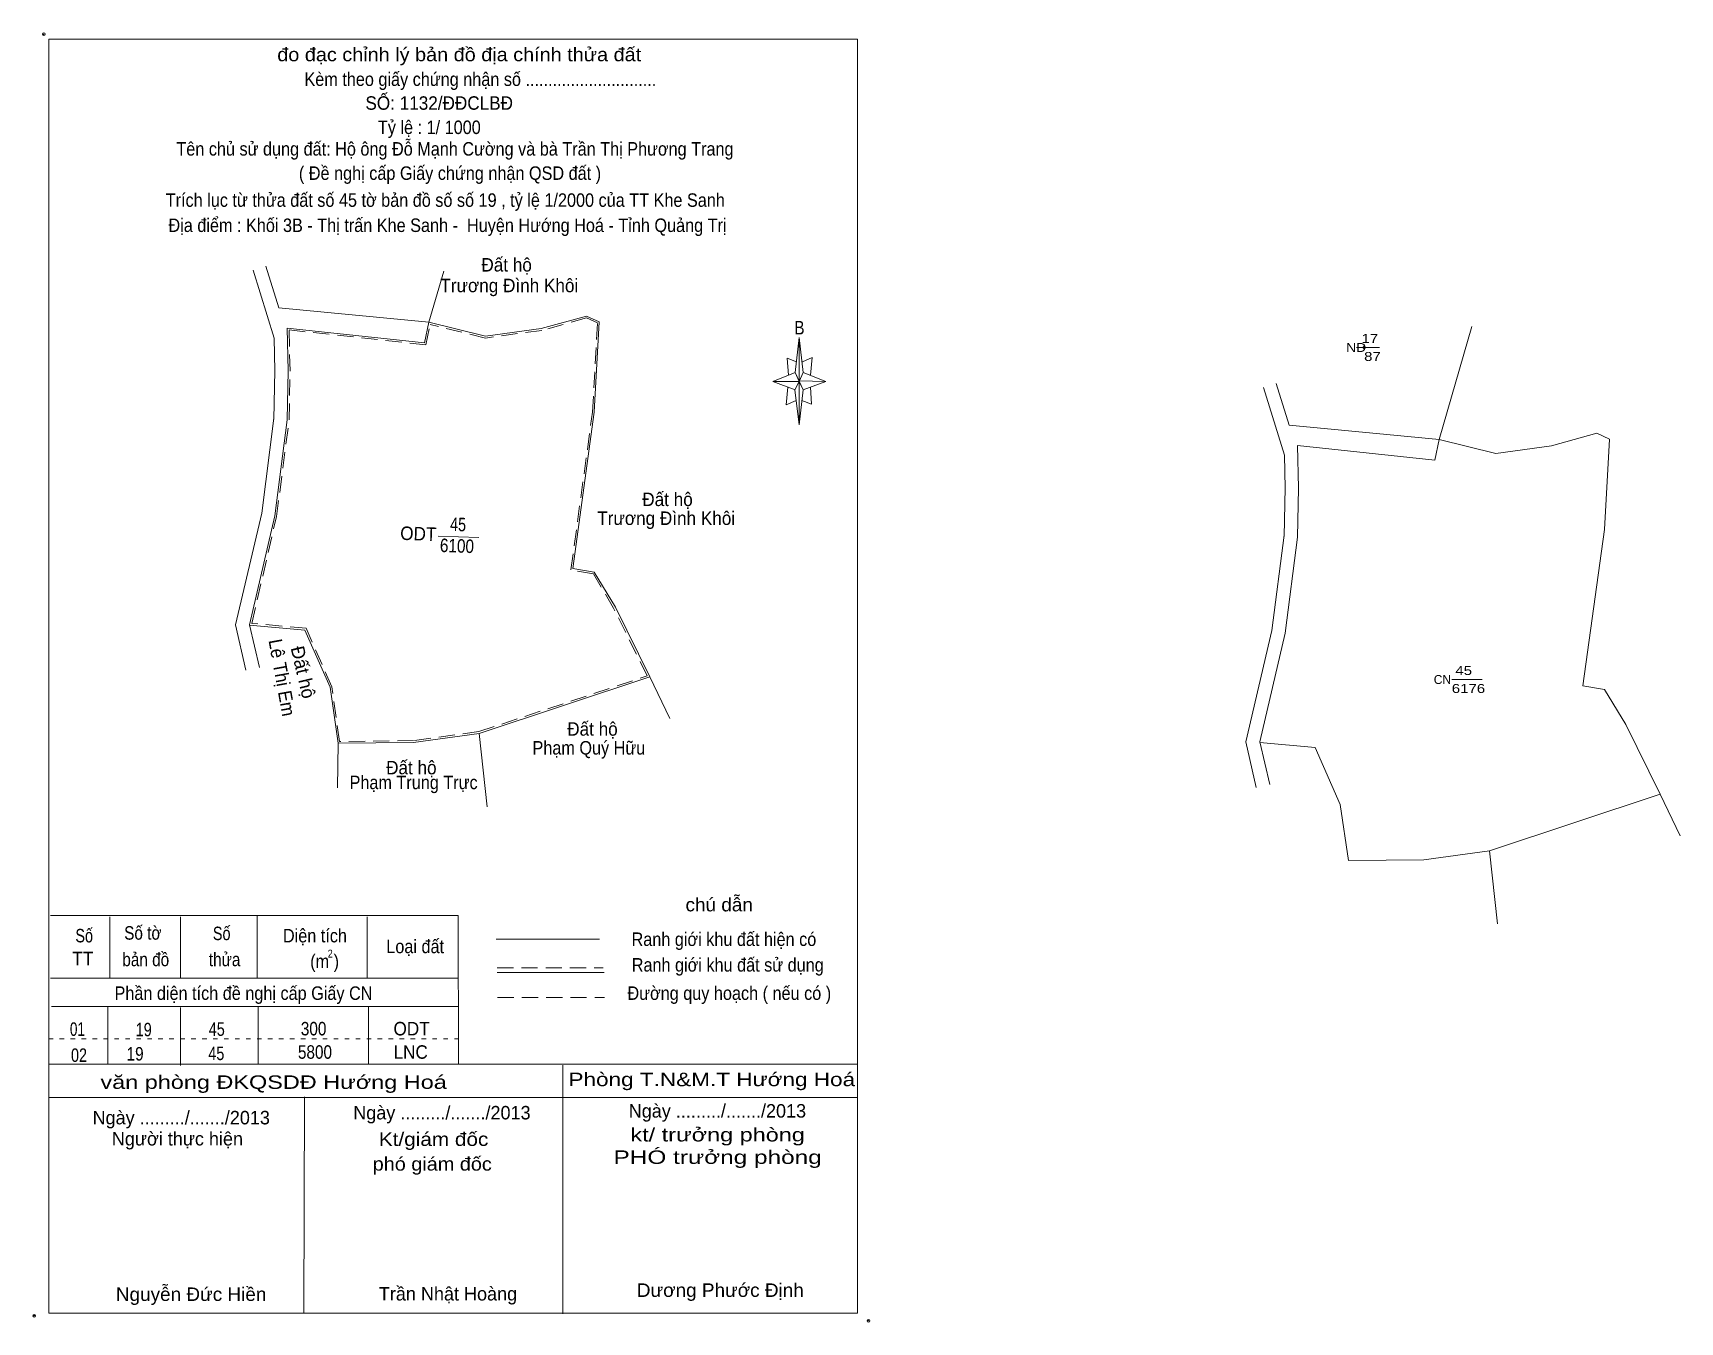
# Model space of a CAD drawing. Header units: metres. Extents: x -240 to 370456, y 199 to 1841730.
# Drawn here: x 364003.47 to 364040.12, y 1841701.26 to 1841729.95 of the extents above.
import ezdxf
from ezdxf.enums import TextEntityAlignment as Align

# ---------------------------------------------------------------- set-up
doc = ezdxf.new("R2010")
doc.units = ezdxf.units.M
doc.header["$LTSCALE"] = 0.12
doc.header["$PDMODE"] = 32
doc.header["$PDSIZE"] = 0.06
doc.linetypes.add('DOTTED', pattern=[1.5, 0.3, -1.2])
doc.linetypes.add('MEDIUM_DASHED', pattern=[4.5, 3, -1.5])
for name, color, linetype, lineweight in [('1', 7, 'DOTTED', 13), ('11', 7, 'Continuous', 13), ('13', 7, 'Continuous', 13), ('20', 7, 'Continuous', 13), ('34', 7, 'Continuous', 13), ('35', 7, 'Continuous', 13), ('5', 7, 'Continuous', 13)]:
    doc.layers.add(name, color=color, linetype=linetype, lineweight=lineweight)
doc.layers.add('3', color=7, linetype='Continuous')

msp = doc.modelspace()

# ---------------------------------------------------------------- hatches: boundary and pattern name
at = {"layer": '11'}
msp.add_hatch(color=256, dxfattribs=at).paths.add_polyline_path([(364033.096, 1841722.953, 1), (364033.081, 1841722.953, 1)])

# ---------------------------------------------------------------- linework, layer by layer
at = {"layer": '1', "linetype": 'Continuous'}
for p, q in [((364012.93, 1841710.31), (364012.94, 1841707)), ((364003.86, 1841708.91), (364012.93, 1841708.91)), ((364003.88, 1841708.28), (364012.93, 1841708.28)), ((364015.26, 1841706.98), (364015.26, 1841701.44)), ((364003.82, 1841706.26), (364021.82, 1841706.26)), ((364009.51, 1841706.27), (364009.5, 1841701.46))]:
    msp.add_line(p, q, dxfattribs=at)
at = {"layer": '1'}
msp.add_line((364003.82, 1841707.56), (364012.94, 1841707.56), dxfattribs=at)
at = {"layer": '11'}
for p, q in [((364033.09, 1841723.02), (364033.09, 1841722.98)), ((364033.06, 1841722.95), (364033.03, 1841722.95)), ((364033.09, 1841722.92), (364033.09, 1841722.89)), ((364033.15, 1841722.95), (364033.12, 1841722.95))]:
    msp.add_line(p, q, dxfattribs=at)
msp.add_lwpolyline([(364033.09, 1841722.98), (364033.06, 1841722.95), (364033.09, 1841722.92), (364033.12, 1841722.95)], close=True, dxfattribs=at)
msp.add_circle((364033.089, 1841722.953), 0.0075, dxfattribs=at)
at = {"layer": '13'}
for p, q in [((364033.09, 1841722.95), (364033.43, 1841722.95)), ((364035.04, 1841715.56), (364035.72, 1841715.56))]:
    msp.add_line(p, q, dxfattribs=at)
at = {"layer": '20'}
msp.add_line((364012.49, 1841718.75), (364013.39, 1841718.72), dxfattribs=at)
at = {"layer": '34'}
for p, q in [((364012.61, 1841724.65), (364012.28, 1841723.51)), ((364035.49, 1841723.42), (364034.76, 1841720.9)), ((364007.98, 1841716.78), (364008.21, 1841715.77)), ((364008.29, 1841716.78), (364008.51, 1841715.83)), ((364017.2, 1841715.62), (364017.64, 1841714.69)), ((364013.58, 1841712.73), (364013.4, 1841714.36)), ((364030.46, 1841714.17), (364030.69, 1841713.16)), ((364030.77, 1841714.17), (364030.99, 1841713.22)), ((364039.68, 1841713.01), (364040.12, 1841712.08)), ((364036.06, 1841710.12), (364035.88, 1841711.75))]:
    msp.add_line(p, q, dxfattribs=at)
at = {"layer": '35'}
for p, q in [((364008.84, 1841723.16), (364008.37, 1841724.67)), ((364008.85, 1841722.43), (364008.84, 1841723.16)), ((364008.83, 1841721.35), (364008.85, 1841722.44)), ((364031.32, 1841720.55), (364030.85, 1841722.06)), ((364008.56, 1841719.26), (364008.83, 1841721.38)), ((364031.33, 1841719.82), (364031.32, 1841720.55)), ((364031.31, 1841718.74), (364031.33, 1841719.83)), ((364007.98, 1841716.78), (364008.56, 1841719.26)), ((364031.04, 1841716.65), (364031.31, 1841718.77)), ((364030.46, 1841714.17), (364031.04, 1841716.65)), ((364013.4, 1841714.36), (364017.2, 1841715.62)), ((364010.26, 1841714.14), (364010.25, 1841713.15)), ((364035.88, 1841711.75), (364039.68, 1841713.01))]:
    msp.add_line(p, q, dxfattribs=at)
at = {"layer": '35', "linetype": 'MEDIUM_DASHED'}
msp.add_line((364013.39, 1841714.4), (364017.14, 1841715.64), dxfattribs=at)
at = {"layer": '35'}
for points in [[(364012.28, 1841723.51), (364008.94, 1841723.83), (364008.65, 1841724.76)], [(364008.29, 1841716.78), (364008.85, 1841719.2), (364009.13, 1841721.34), (364009.15, 1841722.43), (364009.13, 1841723.38), (364012.18, 1841723.05), (364012.28, 1841723.51)], [(364017.2, 1841715.62), (364016.43, 1841717.17), (364015.96, 1841717.95), (364015.48, 1841718.03), (364015.96, 1841721.51), (364016.07, 1841723.52), (364015.79, 1841723.65), (364014.78, 1841723.37), (364013.54, 1841723.2), (364012.28, 1841723.51)], [(364034.76, 1841720.9), (364031.42, 1841721.22), (364031.13, 1841722.15)], [(364030.77, 1841714.17), (364031.33, 1841716.59), (364031.61, 1841718.73), (364031.63, 1841719.82), (364031.61, 1841720.77), (364034.66, 1841720.44), (364034.76, 1841720.9)], [(364039.68, 1841713.01), (364038.91, 1841714.56), (364038.44, 1841715.34), (364037.96, 1841715.42), (364038.44, 1841718.9), (364038.55, 1841720.91), (364038.27, 1841721.04), (364037.26, 1841720.76), (364036.02, 1841720.59), (364034.76, 1841720.9)], [(364013.4, 1841714.36), (364011.94, 1841714.16), (364010.26, 1841714.14), (364010.08, 1841715.39), (364009.52, 1841716.66), (364008.29, 1841716.77)], [(364035.88, 1841711.75), (364034.42, 1841711.55), (364032.74, 1841711.53), (364032.56, 1841712.78), (364032, 1841714.05), (364030.77, 1841714.16)]]:
    msp.add_lwpolyline(points, dxfattribs=at)
at = {"layer": '35', "linetype": 'MEDIUM_DASHED'}
for points in [[(364009.17, 1841721.34), (364009.19, 1841722.43), (364009.17, 1841723.34), (364012.21, 1841723.01), (364012.31, 1841723.46)], [(364017.14, 1841715.64), (364016.39, 1841717.15), (364015.94, 1841717.91), (364015.44, 1841718), (364015.92, 1841721.51), (364016.03, 1841723.5), (364015.79, 1841723.61), (364014.79, 1841723.33), (364013.54, 1841723.16), (364012.31, 1841723.46)], [(364013.39, 1841714.4), (364011.94, 1841714.2), (364010.29, 1841714.18), (364010.12, 1841715.4), (364009.55, 1841716.7), (364008.34, 1841716.81), (364008.89, 1841719.19), (364009.17, 1841721.33)]]:
    msp.add_lwpolyline(points, dxfattribs=at)
at = {"layer": '5'}
for p, q in [((364020.43, 1841722.39), (364020.52, 1841723.17)), ((364020.61, 1841722.39), (364021.11, 1841722.19)), ((364020.43, 1841722.01), (364019.93, 1841722.19)), ((364020.61, 1841722.01), (364020.52, 1841721.23)), ((364020.77, 1841722.07), (364020.79, 1841721.69)), ((364020.79, 1841721.69), (364020.58, 1841721.77)), ((364003.86, 1841710.31), (364012.93, 1841710.31)), ((364005.18, 1841710.28), (364005.18, 1841708.91)), ((364006.75, 1841710.28), (364006.75, 1841708.91)), ((364008.46, 1841710.31), (364008.46, 1841708.91)), ((364010.91, 1841710.28), (364010.91, 1841708.91)), ((364013.78, 1841709.78), (364016.08, 1841709.78)), ((364013.8, 1841709.04), (364016.18, 1841709.04)), ((364005.14, 1841708.28), (364005.14, 1841706.99)), ((364006.75, 1841708.26), (364006.75, 1841706.97)), ((364008.48, 1841708.28), (364008.48, 1841706.99)), ((364010.94, 1841708.28), (364010.94, 1841706.99)), ((364003.82, 1841707), (364021.82, 1841707))]:
    msp.add_line(p, q, dxfattribs=at)
at = {"layer": '5', "linetype": 'MEDIUM_DASHED'}
for p, q in [((364013.8, 1841709.14), (364016.16, 1841709.14)), ((364013.81, 1841708.48), (364016.19, 1841708.48))]:
    msp.add_line(p, q, dxfattribs=at)
at = {"layer": '5'}
for points in [[(364003.82, 1841729.81), (364021.82, 1841729.81), (364021.82, 1841701.46), (364003.82, 1841701.46)], [(364020.52, 1841723.17), (364020.61, 1841722.39), (364020.52, 1841722.19)], [(364020.52, 1841722.19), (364019.93, 1841722.19), (364020.43, 1841722.39), (364020.61, 1841722.01), (364021.11, 1841722.19), (364020.52, 1841722.21)], [(364020.52, 1841722.19), (364020.52, 1841721.23), (364020.42, 1841722.01)]]:
    msp.add_lwpolyline(points, close=True, dxfattribs=at)
for points in [[(364020.46, 1841722.63), (364020.25, 1841722.71), (364020.28, 1841722.33)], [(364020.59, 1841722.63), (364020.81, 1841722.73), (364020.77, 1841722.33)], [(364020.52, 1841722.19), (364020.43, 1841722.39), (364019.93, 1841722.19)], [(364020.27, 1841722.07), (364020.23, 1841721.67), (364020.45, 1841721.77)], [(364020.52, 1841722.19), (364020.61, 1841722.01), (364021.11, 1841722.19)]]:
    msp.add_lwpolyline(points, dxfattribs=at)
for p in [(364003.71, 1841729.92), (364003.5, 1841701.4), (364022.06, 1841701.29)]:
    msp.add_point(p, dxfattribs=at)

# ---------------------------------------------------------------- texts
at = {"layer": '1'}
for s, height, width, p in [('2', 0.177, 0.85, (364010.085, 1841709.37)), ('Phần diện tích đề nghị cấp Giấy CN', 0.3, 0.9, (364008.155, 1841708.43)), ('19', 0.3, 0.8, (364005.935, 1841707.62)), ('45 ', 0.3, 0.8, (364007.605, 1841707.63)), ('300', 0.3, 0.85, (364009.715, 1841707.64)), ('ODT', 0.3, 0.95, (364011.895, 1841707.64)), ('19   ', 0.3, 0.85, (364005.885, 1841707.08)), ('45', 0.3, 0.8, (364007.55, 1841707.09)), ('5800', 0.3, 0.85, (364009.745, 1841707.12)), ('LNC', 0.3, 0.95, (364011.875, 1841707.12)), ('văn phòng ĐKQSDĐ Hướng Hoá', 0.3, 1.3, (364008.825, 1841706.45)), ('Phòng T.N&M.T Hướng Hoá', 0.3, 1.25, (364018.575, 1841706.51))]:
    msp.add_text(s, height=height, dxfattribs=dict(at, width=width)).set_placement(p, align=Align.CENTER)
at = {"layer": '13'}
for s, width, p in [('NĐ', 1.15, (364032.69, 1841722.85)), ('17', 1.25, (364033.03, 1841723.05)), ('87', 1.25, (364033.09, 1841722.65)), ('45', 1.25, (364035.12, 1841715.66)), ('6176', 1.25, (364035.04, 1841715.26))]:
    msp.add_text(s, height=0.2, dxfattribs=dict(at, width=width)).set_placement(p)
msp.add_text('CN', height=0.2, dxfattribs=at).set_placement((364034.64, 1841715.46))
at = {"layer": '20'}
for s, width, p in [('Đất hộ', 0.95, (364014.01, 1841724.64)), ('Trương Đình Khôi', 0.95, (364014.07, 1841724.18)), ('Đất hộ', 0.95, (364017.59, 1841719.42)), ('Trương Đình Khôi', 0.95, (364017.56, 1841719)), ('Đất hộ', 0.95, (364015.92, 1841714.31)), ('Phạm Quý Hữu', 0.9, (364015.84, 1841713.89)), ('Đất hộ', 0.95, (364011.89, 1841713.45)), ('Phạm Trung Trực', 0.9, (364011.94, 1841713.12))]:
    msp.add_text(s, height=0.3, dxfattribs=dict(at, width=width)).set_placement(p, align=Align.CENTER)
for s, height, rotation, width, p in [('ODT', 0.3, 358, 0.95, (364012.04, 1841718.656)), ('45', 0.3, 358, 0.8, (364012.925, 1841718.863)), ('6100', 0.3, 358, 0.85, (364012.9, 1841718.386)), ('Lê Thị Em', 0.2999, 280.334, 0.95, (364008.866, 1841715.577))]:
    msp.add_text(s, height=height, rotation=rotation, dxfattribs=dict(at, width=width)).set_placement(p, align=Align.CENTER)
msp.add_text('Đất hộ', height=0.2999, rotation=283.196, dxfattribs=at).set_placement((364009.337, 1841715.689), align=Align.CENTER)
at = {"layer": '3'}
for s, width, p in [('Kt/giám đốc', 1.15, (364012.385, 1841705.18)), ('kt/ trưởng phòng', 1.3, (364018.705, 1841705.28)), ('PHÓ trưởng phòng', 1.35, (364018.705, 1841704.78)), ('phó giám đốc', 1.1, (364012.355, 1841704.63)), ('Nguyễn Đức Hiền', 1.05, (364006.99, 1841701.73)), ('Dương Phước Định', 1.05, (364018.765, 1841701.82))]:
    msp.add_text(s, height=0.3, dxfattribs=dict(at, width=width)).set_placement(p, align=Align.CENTER)
msp.add_text('Trần Nhật Hoàng', height=0.3, dxfattribs=at).set_placement((364012.705, 1841701.74), align=Align.CENTER)
at = {"layer": '5'}
for s, width, p in [('đo đạc chỉnh lý bản đồ địa chính thửa đất', 1.1, (364012.955, 1841729.32)), ('Kèm theo giấy chứng nhận số .............................', 0.9, (364013.425, 1841728.77)), ('SỐ: 1132/ĐĐCLBĐ', 0.95, (364012.51, 1841728.24)), ('Tỷ lệ : 1/ 1000', 0.9, (364012.29, 1841727.7)), (' Tên chủ sử dụng đất: Hộ ông Đỗ Mạnh Cường và bà Trần Thị Phương Trang', 0.9, (364012.81, 1841727.22)), ('( Đề nghị cấp Giấy chứng nhận QSD đất )', 0.9, (364012.75, 1841726.68)), ('Trích lục từ thửa đất số 45 tờ bản đồ số số 19 , tỷ lệ 1/2000 của TT Khe Sanh', 0.9, (364012.645, 1841726.08)), ('Địa điểm : Khối 3B - Thị trấn Khe Sanh -  Huyện Hướng Hoá - Tỉnh Quảng Trị ', 0.9, (364012.745, 1841725.52)), ('B', 0.85, (364020.525, 1841723.24)), ('chú dẫn', 1.05, (364018.74, 1841710.4)), ('Số', 0.8, (364004.61, 1841709.71)), ('Số tờ', 0.85, (364005.915, 1841709.77)), ('Số', 0.8, (364007.67, 1841709.76)), ('Diện tích', 0.9, (364009.745, 1841709.71)), ('Loại đất', 0.9, (364011.975, 1841709.47)), ('Ranh giới khu đất hiện có ', 0.9, (364018.895, 1841709.63)), ('TT', 0.95, (364004.58, 1841709.2)), ('bản đồ', 0.85, (364005.98, 1841709.18)), ('thửa', 0.85, (364007.735, 1841709.18)), ('(m )', 0.9, (364009.96, 1841709.14)), ('Ranh giới khu đất sử dụng', 0.9, (364018.93, 1841709.06)), ('Đường quy hoạch ( nếu có )', 0.9, (364018.965, 1841708.43)), ('01', 0.75, (364004.46, 1841707.63)), ('02', 0.8, (364004.495, 1841707.05))]:
    msp.add_text(s, height=0.3, dxfattribs=dict(at, width=width)).set_placement(p, align=Align.CENTER)
for s, p in [('Ngày ........./......./2013', (364018.7, 1841705.81)), ('Ngày ........./......./2013', (364006.77, 1841705.66)), ('Ngày ........./......./2013', (364012.57, 1841705.77)), ('Người thực hiện', (364006.685, 1841705.19))]:
    msp.add_text(s, height=0.3, dxfattribs=at).set_placement(p, align=Align.CENTER)

doc.saveas('drawing.dxf')
